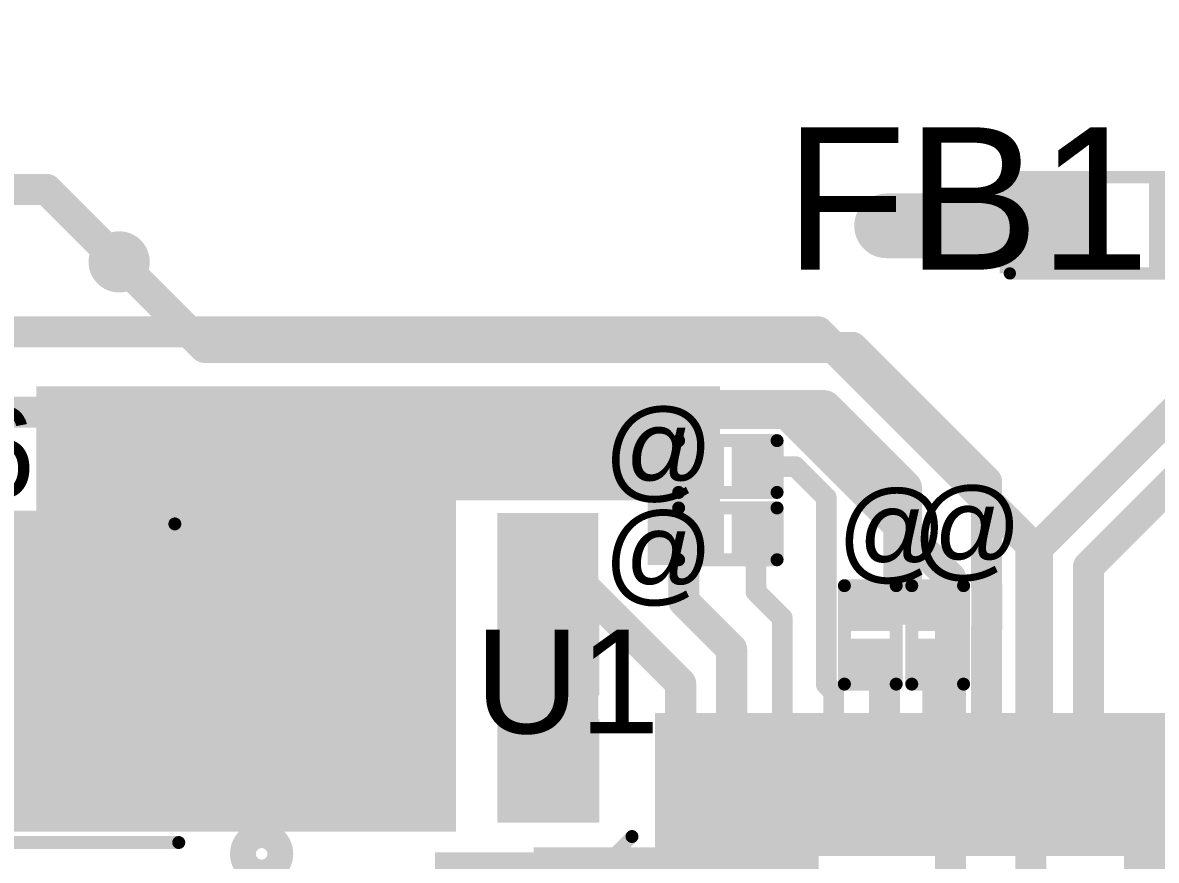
# Model space of a CAD drawing. Header units: millimetres. Extents: x -1.41 to 1.31, y -0.13 to 2.68.
# Drawn here: x -0.4842 to -0.0466, y 1.412 to 1.7354 of the extents above; entities that cross this region are included whole.
import ezdxf

# ---------------------------------------------------------------- set-up
doc = ezdxf.new("R2010")
doc.units = ezdxf.units.MM
doc.header["$MEASUREMENT"] = 0
for name, color, linetype in [('BottomLayer', 5, 'Continuous'), ('BottomPaste', 16, 'Continuous'), ('BottomSolder', 6, 'Continuous'), ('Mechanical2', 216, 'Continuous'), ('TopLayer', 1, 'Continuous'), ('TopOverlay', 2, 'Continuous'), ('TopPaste', 8, 'Continuous'), ('TopSolder', 216, 'Continuous'), ('ViaHoleLayer', 16, 'Continuous')]:
    doc.layers.add(name, color=color, linetype=linetype)
doc.styles.add('Arial', font='', dxfattribs={"height": 0.2})
doc.styles.get('Arial').set_extended_font_data('Arial')

# ---------------------------------------------------------------- blocks, each defined once
blk = doc.blocks.new('LQFP_100_6')
at = {"layer": 'TopLayer'}
for points in [[(-0.24213, 0.2815), (-0.24213, 0.32874), (-0.23031, 0.32874), (-0.23031, 0.2815)], [(-0.22244, 0.2815), (-0.22244, 0.32874), (-0.21063, 0.32874), (-0.21063, 0.2815)], [(-0.20276, 0.2815), (-0.20276, 0.32874), (-0.19094, 0.32874), (-0.19094, 0.2815)], [(-0.18307, 0.2815), (-0.18307, 0.32874), (-0.17126, 0.32874), (-0.17126, 0.2815)], [(-0.16339, 0.2815), (-0.16339, 0.32874), (-0.15157, 0.32874), (-0.15157, 0.2815)], [(-0.1437, 0.2815), (-0.1437, 0.32874), (-0.13189, 0.32874), (-0.13189, 0.2815)], [(-0.12402, 0.2815), (-0.12402, 0.32874), (-0.1122, 0.32874), (-0.1122, 0.2815)], [(-0.10433, 0.2815), (-0.10433, 0.32874), (-0.09252, 0.32874), (-0.09252, 0.2815)], [(-0.08465, 0.2815), (-0.08465, 0.32874), (-0.07283, 0.32874), (-0.07283, 0.2815)], [(-0.06496, 0.2815), (-0.06496, 0.32874), (-0.05315, 0.32874), (-0.05315, 0.2815)]]:
    blk.add_hatch(color=1, dxfattribs=at).paths.add_polyline_path(points)
at = {"layer": 'TopPaste'}
for points in [[(-0.24213, 0.2815), (-0.24213, 0.32874), (-0.23031, 0.32874), (-0.23031, 0.2815)], [(-0.22244, 0.2815), (-0.22244, 0.32874), (-0.21063, 0.32874), (-0.21063, 0.2815)], [(-0.20276, 0.2815), (-0.20276, 0.32874), (-0.19094, 0.32874), (-0.19094, 0.2815)], [(-0.18307, 0.2815), (-0.18307, 0.32874), (-0.17126, 0.32874), (-0.17126, 0.2815)], [(-0.16339, 0.2815), (-0.16339, 0.32874), (-0.15157, 0.32874), (-0.15157, 0.2815)], [(-0.1437, 0.2815), (-0.1437, 0.32874), (-0.13189, 0.32874), (-0.13189, 0.2815)], [(-0.12402, 0.2815), (-0.12402, 0.32874), (-0.1122, 0.32874), (-0.1122, 0.2815)], [(-0.10433, 0.2815), (-0.10433, 0.32874), (-0.09252, 0.32874), (-0.09252, 0.2815)], [(-0.08465, 0.2815), (-0.08465, 0.32874), (-0.07283, 0.32874), (-0.07283, 0.2815)], [(-0.06496, 0.2815), (-0.06496, 0.32874), (-0.05315, 0.32874), (-0.05315, 0.2815)]]:
    blk.add_hatch(color=8, dxfattribs=at).paths.add_polyline_path(points)
at = {"layer": 'TopSolder'}
for points in [[(-0.24613, 0.2775), (-0.24613, 0.33274), (-0.22631, 0.33274), (-0.22631, 0.2775)], [(-0.22644, 0.2775), (-0.22644, 0.33274), (-0.20663, 0.33274), (-0.20663, 0.2775)], [(-0.20676, 0.2775), (-0.20676, 0.33274), (-0.18694, 0.33274), (-0.18694, 0.2775)], [(-0.18707, 0.2775), (-0.18707, 0.33274), (-0.16726, 0.33274), (-0.16726, 0.2775)], [(-0.16739, 0.2775), (-0.16739, 0.33274), (-0.14757, 0.33274), (-0.14757, 0.2775)], [(-0.1477, 0.2775), (-0.1477, 0.33274), (-0.12789, 0.33274), (-0.12789, 0.2775)], [(-0.12802, 0.2775), (-0.12802, 0.33274), (-0.1082, 0.33274), (-0.1082, 0.2775)], [(-0.10833, 0.2775), (-0.10833, 0.33274), (-0.08852, 0.33274), (-0.08852, 0.2775)], [(-0.08865, 0.2775), (-0.08865, 0.33274), (-0.06883, 0.33274), (-0.06883, 0.2775)], [(-0.06896, 0.2775), (-0.06896, 0.33274), (-0.04915, 0.33274), (-0.04915, 0.2775)]]:
    blk.add_hatch(color=216, dxfattribs=at).paths.add_polyline_path(points)
at = {"layer": 'TopOverlay', "const_width": 0.005}
blk.add_lwpolyline([(-0.285, 0.255), (-0.255, 0.285)], dxfattribs=at)
at = {"layer": 'TopOverlay', "const_width": 0.0025}
blk.add_lwpolyline([(-0.25625, 0.285, 1), (-0.25375, 0.285, 1)], format="xyb", close=True, dxfattribs=at)
blk = doc.blocks.new('R___0201_12')
at = {"layer": 'TopLayer'}
for points in [[(-0.01614, 0.00728), (-0.00551, 0.00728), (-0.00551, -0.00728), (-0.01614, -0.00728)], [(0.00551, 0.00728), (0.01614, 0.00728), (0.01614, -0.00728), (0.00551, -0.00728)]]:
    blk.add_hatch(color=1, dxfattribs=at).paths.add_polyline_path(points)
at = {"layer": 'TopPaste'}
for points in [[(-0.01614, 0.00728), (-0.00551, 0.00728), (-0.00551, -0.00728), (-0.01614, -0.00728)], [(0.00551, 0.00728), (0.01614, 0.00728), (0.01614, -0.00728), (0.00551, -0.00728)]]:
    blk.add_hatch(color=8, dxfattribs=at).paths.add_polyline_path(points)
at = {"layer": 'TopSolder'}
for points in [[(-0.02014, 0.01128), (-0.00151, 0.01128), (-0.00151, -0.01128), (-0.02014, -0.01128)], [(0.00151, 0.01128), (0.02014, 0.01128), (0.02014, -0.01128), (0.00151, -0.01128)]]:
    blk.add_hatch(color=216, dxfattribs=at).paths.add_polyline_path(points)
at = {"layer": 'TopOverlay', "const_width": 0.005}
for points in [[(-0.019, -0.01), (-0.019, 0.01)], [(-0.019, 0.01), (0.019, 0.01)], [(0.019, -0.01), (0.019, 0.01)], [(-0.019, -0.01), (0.019, -0.01)]]:
    blk.add_lwpolyline(points, dxfattribs=at)
at = {"layer": 'TopOverlay', "const_width": 0.0025}
for points in [[(-0.02025, 0.01, 1), (-0.01775, 0.01, 1)], [(-0.02025, 0.01, 1), (-0.01775, 0.01, 1)], [(0.01775, 0.01, 1), (0.02025, 0.01, 1)], [(0.01775, 0.01, 1), (0.02025, 0.01, 1)], [(-0.02025, -0.01, 1), (-0.01775, -0.01, 1)], [(-0.02025, -0.01, 1), (-0.01775, -0.01, 1)], [(0.01775, -0.01, 1), (0.02025, -0.01, 1)], [(0.01775, -0.01, 1), (0.02025, -0.01, 1)]]:
    blk.add_lwpolyline(points, format="xyb", close=True, dxfattribs=at)
blk = doc.blocks.new('R___0201_13')
at = {"layer": 'TopLayer'}
for points in [[(-0.01614, 0.00728), (-0.00551, 0.00728), (-0.00551, -0.00728), (-0.01614, -0.00728)], [(0.00551, 0.00728), (0.01614, 0.00728), (0.01614, -0.00728), (0.00551, -0.00728)]]:
    blk.add_hatch(color=1, dxfattribs=at).paths.add_polyline_path(points)
at = {"layer": 'TopPaste'}
for points in [[(-0.01614, 0.00728), (-0.00551, 0.00728), (-0.00551, -0.00728), (-0.01614, -0.00728)], [(0.00551, 0.00728), (0.01614, 0.00728), (0.01614, -0.00728), (0.00551, -0.00728)]]:
    blk.add_hatch(color=8, dxfattribs=at).paths.add_polyline_path(points)
at = {"layer": 'TopSolder'}
for points in [[(-0.02014, 0.01128), (-0.00151, 0.01128), (-0.00151, -0.01128), (-0.02014, -0.01128)], [(0.00151, 0.01128), (0.02014, 0.01128), (0.02014, -0.01128), (0.00151, -0.01128)]]:
    blk.add_hatch(color=216, dxfattribs=at).paths.add_polyline_path(points)
at = {"layer": 'TopOverlay', "const_width": 0.005}
for points in [[(-0.019, -0.01), (-0.019, 0.01)], [(-0.019, 0.01), (0.019, 0.01)], [(0.019, -0.01), (0.019, 0.01)], [(-0.019, -0.01), (0.019, -0.01)]]:
    blk.add_lwpolyline(points, dxfattribs=at)
at = {"layer": 'TopOverlay', "const_width": 0.0025}
for points in [[(-0.02025, 0.01, 1), (-0.01775, 0.01, 1)], [(-0.02025, 0.01, 1), (-0.01775, 0.01, 1)], [(0.01775, 0.01, 1), (0.02025, 0.01, 1)], [(0.01775, 0.01, 1), (0.02025, 0.01, 1)], [(-0.02025, -0.01, 1), (-0.01775, -0.01, 1)], [(-0.02025, -0.01, 1), (-0.01775, -0.01, 1)], [(0.01775, -0.01, 1), (0.02025, -0.01, 1)], [(0.01775, -0.01, 1), (0.02025, -0.01, 1)]]:
    blk.add_lwpolyline(points, format="xyb", close=True, dxfattribs=at)
blk = doc.blocks.new('R___0201_14')
at = {"layer": 'TopLayer'}
for points in [[(-0.01614, 0.00728), (-0.00551, 0.00728), (-0.00551, -0.00728), (-0.01614, -0.00728)], [(0.00551, 0.00728), (0.01614, 0.00728), (0.01614, -0.00728), (0.00551, -0.00728)]]:
    blk.add_hatch(color=1, dxfattribs=at).paths.add_polyline_path(points)
at = {"layer": 'TopPaste'}
for points in [[(-0.01614, 0.00728), (-0.00551, 0.00728), (-0.00551, -0.00728), (-0.01614, -0.00728)], [(0.00551, 0.00728), (0.01614, 0.00728), (0.01614, -0.00728), (0.00551, -0.00728)]]:
    blk.add_hatch(color=8, dxfattribs=at).paths.add_polyline_path(points)
at = {"layer": 'TopSolder'}
for points in [[(-0.02014, 0.01128), (-0.00151, 0.01128), (-0.00151, -0.01128), (-0.02014, -0.01128)], [(0.00151, 0.01128), (0.02014, 0.01128), (0.02014, -0.01128), (0.00151, -0.01128)]]:
    blk.add_hatch(color=216, dxfattribs=at).paths.add_polyline_path(points)
at = {"layer": 'TopOverlay', "const_width": 0.005}
for points in [[(-0.019, 0.01), (-0.019, -0.01)], [(-0.019, 0.01), (0.019, 0.01)], [(0.019, 0.01), (0.019, -0.01)], [(-0.019, -0.01), (0.019, -0.01)]]:
    blk.add_lwpolyline(points, dxfattribs=at)
at = {"layer": 'TopOverlay', "const_width": 0.0025}
for points in [[(-0.02025, 0.01, 1), (-0.01775, 0.01, 1)], [(-0.02025, 0.01, 1), (-0.01775, 0.01, 1)], [(0.01775, 0.01, 1), (0.02025, 0.01, 1)], [(0.01775, 0.01, 1), (0.02025, 0.01, 1)], [(-0.02025, -0.01, 1), (-0.01775, -0.01, 1)], [(-0.02025, -0.01, 1), (-0.01775, -0.01, 1)], [(0.01775, -0.01, 1), (0.02025, -0.01, 1)], [(0.01775, -0.01, 1), (0.02025, -0.01, 1)]]:
    blk.add_lwpolyline(points, format="xyb", close=True, dxfattribs=at)
blk = doc.blocks.new('R___0201_15')
at = {"layer": 'TopLayer'}
for points in [[(-0.01614, 0.00728), (-0.00551, 0.00728), (-0.00551, -0.00728), (-0.01614, -0.00728)], [(0.00551, 0.00728), (0.01614, 0.00728), (0.01614, -0.00728), (0.00551, -0.00728)]]:
    blk.add_hatch(color=1, dxfattribs=at).paths.add_polyline_path(points)
at = {"layer": 'TopPaste'}
for points in [[(-0.01614, 0.00728), (-0.00551, 0.00728), (-0.00551, -0.00728), (-0.01614, -0.00728)], [(0.00551, 0.00728), (0.01614, 0.00728), (0.01614, -0.00728), (0.00551, -0.00728)]]:
    blk.add_hatch(color=8, dxfattribs=at).paths.add_polyline_path(points)
at = {"layer": 'TopSolder'}
for points in [[(-0.02014, 0.01128), (-0.00151, 0.01128), (-0.00151, -0.01128), (-0.02014, -0.01128)], [(0.00151, 0.01128), (0.02014, 0.01128), (0.02014, -0.01128), (0.00151, -0.01128)]]:
    blk.add_hatch(color=216, dxfattribs=at).paths.add_polyline_path(points)
at = {"layer": 'TopOverlay', "const_width": 0.005}
for points in [[(-0.019, 0.01), (-0.019, -0.01)], [(-0.019, 0.01), (0.019, 0.01)], [(0.019, 0.01), (0.019, -0.01)], [(-0.019, -0.01), (0.019, -0.01)]]:
    blk.add_lwpolyline(points, dxfattribs=at)
at = {"layer": 'TopOverlay', "const_width": 0.0025}
for points in [[(-0.02025, 0.01, 1), (-0.01775, 0.01, 1)], [(-0.02025, 0.01, 1), (-0.01775, 0.01, 1)], [(0.01775, 0.01, 1), (0.02025, 0.01, 1)], [(0.01775, 0.01, 1), (0.02025, 0.01, 1)], [(-0.02025, -0.01, 1), (-0.01775, -0.01, 1)], [(-0.02025, -0.01, 1), (-0.01775, -0.01, 1)], [(0.01775, -0.01, 1), (0.02025, -0.01, 1)], [(0.01775, -0.01, 1), (0.02025, -0.01, 1)]]:
    blk.add_lwpolyline(points, format="xyb", close=True, dxfattribs=at)
blk = doc.blocks.new('MPZ1608S121ATDH5_56')
at = {"layer": 'TopLayer'}
for points in [[(-0.03937, 0.01575), (-0.01575, 0.01575), (-0.01575, -0.01575), (-0.03937, -0.01575)], [(0.01575, 0.01575), (0.03937, 0.01575), (0.03937, -0.01575), (0.01575, -0.01575)]]:
    blk.add_hatch(color=1, dxfattribs=at).paths.add_polyline_path(points)
at = {"layer": 'TopPaste'}
for points in [[(-0.03937, 0.01575), (-0.01575, 0.01575), (-0.01575, -0.01575), (-0.03937, -0.01575)], [(0.01575, 0.01575), (0.03937, 0.01575), (0.03937, -0.01575), (0.01575, -0.01575)]]:
    blk.add_hatch(color=8, dxfattribs=at).paths.add_polyline_path(points)
at = {"layer": 'TopSolder'}
for points in [[(-0.04337, 0.01975), (-0.01175, 0.01975), (-0.01175, -0.01975), (-0.04337, -0.01975)], [(0.01175, 0.01975), (0.04337, 0.01975), (0.04337, -0.01975), (0.01175, -0.01975)]]:
    blk.add_hatch(color=216, dxfattribs=at).paths.add_polyline_path(points)
at = {"layer": 'TopOverlay', "const_width": 0.00472}
for points in [[(-0.042, 0.01869), (0.04226, 0.01869)], [(-0.042, -0.01844), (-0.042, 0.01869)], [(0.04226, -0.01844), (0.04226, 0.01869)], [(-0.042, -0.01844), (0.04226, -0.01844)]]:
    blk.add_lwpolyline(points, dxfattribs=at)
at = {"layer": 'TopOverlay', "const_width": 0.00236}
for points in [[(-0.04318, 0.01869, 1), (-0.04082, 0.01869, 1)], [(-0.04318, 0.01869, 1), (-0.04082, 0.01869, 1)], [(0.04108, 0.01869, 1), (0.04344, 0.01869, 1)], [(0.04108, 0.01869, 1), (0.04344, 0.01869, 1)], [(-0.04318, -0.01844, 1), (-0.04082, -0.01844, 1)], [(-0.04318, -0.01844, 1), (-0.04082, -0.01844, 1)], [(0.04108, -0.01844, 1), (0.04344, -0.01844, 1)], [(0.04108, -0.01844, 1), (0.04344, -0.01844, 1)]]:
    blk.add_lwpolyline(points, format="xyb", close=True, dxfattribs=at)
blk = doc.blocks.new('8_TSSOP_71')
at = {"layer": 'TopLayer'}
for points in [[(-0.14469, 0.04724), (-0.0876, 0.04724), (-0.0876, 0.02953), (-0.14469, 0.02953)], [(0.0876, 0.04724), (0.14469, 0.04724), (0.14469, 0.02953), (0.0876, 0.02953)], [(-0.14469, 0.02165), (-0.0876, 0.02165), (-0.0876, 0.00394), (-0.14469, 0.00394)], [(0.0876, 0.02165), (0.14469, 0.02165), (0.14469, 0.00394), (0.0876, 0.00394)], [(-0.14469, -0.00394), (-0.0876, -0.00394), (-0.0876, -0.02165), (-0.14469, -0.02165)], [(0.0876, -0.00394), (0.14469, -0.00394), (0.14469, -0.02165), (0.0876, -0.02165)], [(-0.14469, -0.02953), (-0.0876, -0.02953), (-0.0876, -0.04724), (-0.14469, -0.04724)], [(0.0876, -0.02953), (0.14469, -0.02953), (0.14469, -0.04724), (0.0876, -0.04724)]]:
    blk.add_hatch(color=1, dxfattribs=at).paths.add_polyline_path(points)
at = {"layer": 'TopPaste'}
for points in [[(-0.14469, 0.04724), (-0.0876, 0.04724), (-0.0876, 0.02953), (-0.14469, 0.02953)], [(0.0876, 0.04724), (0.14469, 0.04724), (0.14469, 0.02953), (0.0876, 0.02953)], [(-0.14469, 0.02165), (-0.0876, 0.02165), (-0.0876, 0.00394), (-0.14469, 0.00394)], [(0.0876, 0.02165), (0.14469, 0.02165), (0.14469, 0.00394), (0.0876, 0.00394)], [(-0.14469, -0.00394), (-0.0876, -0.00394), (-0.0876, -0.02165), (-0.14469, -0.02165)], [(0.0876, -0.00394), (0.14469, -0.00394), (0.14469, -0.02165), (0.0876, -0.02165)], [(-0.14469, -0.02953), (-0.0876, -0.02953), (-0.0876, -0.04724), (-0.14469, -0.04724)], [(0.0876, -0.02953), (0.14469, -0.02953), (0.14469, -0.04724), (0.0876, -0.04724)]]:
    blk.add_hatch(color=8, dxfattribs=at).paths.add_polyline_path(points)
at = {"layer": 'TopSolder'}
for points in [[(-0.14869, 0.05124), (-0.0836, 0.05124), (-0.0836, 0.02553), (-0.14869, 0.02553)], [(0.0836, 0.05124), (0.14869, 0.05124), (0.14869, 0.02553), (0.0836, 0.02553)], [(-0.14869, 0.02565), (-0.0836, 0.02565), (-0.0836, -0.00006), (-0.14869, -0.00006)], [(0.0836, 0.02565), (0.14869, 0.02565), (0.14869, -0.00006), (0.0836, -0.00006)], [(-0.14869, 0.00006), (-0.0836, 0.00006), (-0.0836, -0.02565), (-0.14869, -0.02565)], [(0.0836, 0.00006), (0.14869, 0.00006), (0.14869, -0.02565), (0.0836, -0.02565)], [(-0.14869, -0.02553), (-0.0836, -0.02553), (-0.0836, -0.05124), (-0.14869, -0.05124)], [(0.0836, -0.02553), (0.14869, -0.02553), (0.14869, -0.05124), (0.0836, -0.05124)]]:
    blk.add_hatch(color=216, dxfattribs=at).paths.add_polyline_path(points)
at = {"layer": 'TopOverlay'}
for points, const_width in [([(-0.10979, 0.06537, 1), (-0.12421, 0.06537, 1)], 0.01), ([(-0.12671, 0.06537, 1), (-0.12171, 0.06537, 1)], 0.005), ([(-0.11229, 0.06537, 1), (-0.10729, 0.06537, 1)], 0.005), ([(-0.08625, 0.061, 1), (-0.08375, 0.061, 1)], 0.0025), ([(0.08275, 0.061, 1), (0.08525, 0.061, 1)], 0.0025), ([(-0.08475, -0.062, 1), (-0.08225, -0.062, 1)], 0.0025), ([(0.08425, -0.062, 1), (0.08675, -0.062, 1)], 0.0025)]:
    blk.add_lwpolyline(points, format="xyb", close=True, dxfattribs=dict(at, const_width=const_width))
at = {"layer": 'TopOverlay', "const_width": 0.005}
for points in [[(0.084, 0.061), (-0.085, 0.061)], [(0.0855, -0.062), (-0.0835, -0.062)]]:
    blk.add_lwpolyline(points, dxfattribs=at)
blk = doc.blocks.new('C__0603_B_97')
at = {"layer": 'BottomLayer'}
for points in [[(-0.045, -0.0175), (-0.045, 0.0175), (-0.015, 0.0175), (-0.015, -0.0175)], [(0.015, -0.0175), (0.015, 0.0175), (0.045, 0.0175), (0.045, -0.0175)]]:
    blk.add_hatch(color=5, dxfattribs=at).paths.add_polyline_path(points)
at = {"layer": 'BottomPaste'}
for points in [[(-0.045, -0.0175), (-0.045, 0.0175), (-0.015, 0.0175), (-0.015, -0.0175)], [(0.015, -0.0175), (0.015, 0.0175), (0.045, 0.0175), (0.045, -0.0175)]]:
    blk.add_hatch(color=16, dxfattribs=at).paths.add_polyline_path(points)
at = {"layer": 'BottomSolder'}
for points in [[(-0.04736, -0.01986), (-0.04736, 0.01986), (-0.01264, 0.01986), (-0.01264, -0.01986)], [(0.01264, -0.01986), (0.01264, 0.01986), (0.04736, 0.01986), (0.04736, -0.01986)]]:
    blk.add_hatch(color=6, dxfattribs=at).paths.add_polyline_path(points)
blk = doc.blocks.new('C__0603_B_103')
at = {"layer": 'BottomLayer'}
for points in [[(-0.045, -0.0175), (-0.045, 0.0175), (-0.015, 0.0175), (-0.015, -0.0175)], [(0.015, -0.0175), (0.015, 0.0175), (0.045, 0.0175), (0.045, -0.0175)]]:
    blk.add_hatch(color=5, dxfattribs=at).paths.add_polyline_path(points)
at = {"layer": 'BottomPaste'}
for points in [[(-0.045, -0.0175), (-0.045, 0.0175), (-0.015, 0.0175), (-0.015, -0.0175)], [(0.015, -0.0175), (0.015, 0.0175), (0.045, 0.0175), (0.045, -0.0175)]]:
    blk.add_hatch(color=16, dxfattribs=at).paths.add_polyline_path(points)
at = {"layer": 'BottomSolder'}
for points in [[(-0.04736, -0.01986), (-0.04736, 0.01986), (-0.01264, 0.01986), (-0.01264, -0.01986)], [(0.01264, -0.01986), (0.01264, 0.01986), (0.04736, 0.01986), (0.04736, -0.01986)]]:
    blk.add_hatch(color=6, dxfattribs=at).paths.add_polyline_path(points)

msp = doc.modelspace()

# ---------------------------------------------------------------- hatches: boundary and pattern name
at = {"layer": 'BottomLayer'}
h = msp.add_hatch(color=5, dxfattribs=at)
edge = h.paths.add_edge_path()
edge.add_arc((-0.15069, 1.65693), 0.01181, 0, 360)
h = msp.add_hatch(color=5, dxfattribs=at)
edge = h.paths.add_edge_path()
edge.add_arc((-0.447, 1.643), 0.01181, 0, 360)
for points in [[(-0.317, 1.547), (-0.599, 1.547), (-0.599, 1.423), (-0.317, 1.423)], [(-0.301, 1.42647), (-0.262, 1.42647), (-0.262, 1.546), (-0.301, 1.546)], [(-0.287, 1.232), (-0.269, 1.232), (-0.269, 1.417), (-0.287, 1.417)], [(-0.287, 1.365), (-0.177, 1.365), (-0.177, 1.417), (-0.287, 1.417)]]:
    msp.add_hatch(color=5, dxfattribs=at).paths.add_polyline_path(points)
h = msp.add_hatch(color=5, dxfattribs=at)
edge = h.paths.add_edge_path()
edge.add_arc((-0.339, 1.531), 0.01181, 0, 360)
h = msp.add_hatch(color=5, dxfattribs=at)
edge = h.paths.add_edge_path()
edge.add_arc((-0.282, 1.532), 0.01181, 0, 360)
h = msp.add_hatch(color=5, dxfattribs=at)
edge = h.paths.add_edge_path()
edge.add_arc((-0.444, 1.52047), 0.01181, 0, 360)
h = msp.add_hatch(color=5, dxfattribs=at)
edge = h.paths.add_edge_path()
edge.add_arc((-0.444, 1.48097), 0.01181, 0, 360)
h = msp.add_hatch(color=5, dxfattribs=at)
edge = h.paths.add_edge_path()
edge.add_arc((-0.444, 1.43947), 0.01181, 0, 360)
at = {"layer": 'BottomSolder'}
h = msp.add_hatch(color=6, dxfattribs=at)
edge = h.paths.add_edge_path()
edge.add_arc((-0.447, 1.643), 0.00991, 0, 360)
at = {"layer": 'TopLayer'}
for points in [[(-0.07, 1.63856), (-0.07, 1.674), (-0.107, 1.674), (-0.107, 1.63856)], [(-0.317, 1.595), (-0.479, 1.595), (-0.479, 1.42547), (-0.317, 1.42547)], [(-0.215, 1.551), (-0.215, 1.595), (-0.466, 1.595), (-0.466, 1.551)], [(-0.243, 1.526), (-0.215, 1.526), (-0.215, 1.594), (-0.243, 1.594)], [(-0.163, 1.503), (-0.126, 1.503), (-0.126, 1.518), (-0.163, 1.518)], [(-0.14556, 1.41781), (-0.14556, 1.49381), (-0.15756, 1.49381), (-0.15756, 1.41781)], [(-0.059, 1.373), (-0.028, 1.373), (-0.028, 1.465), (-0.059, 1.465)], [(-0.325, 1.366), (-0.287, 1.366), (-0.287, 1.415), (-0.325, 1.415)]]:
    msp.add_hatch(color=1, dxfattribs=at).paths.add_polyline_path(points)
h = msp.add_hatch(color=1, dxfattribs=at)
edge = h.paths.add_edge_path()
edge.add_arc((-0.15069, 1.65693), 0.01181, 0, 360)
h = msp.add_hatch(color=1, dxfattribs=at)
edge = h.paths.add_edge_path()
edge.add_arc((-0.447, 1.643), 0.01181, 0, 360)
h = msp.add_hatch(color=1, dxfattribs=at)
edge = h.paths.add_edge_path()
edge.add_arc((-0.339, 1.531), 0.01181, 0, 360)
h = msp.add_hatch(color=1, dxfattribs=at)
edge = h.paths.add_edge_path()
edge.add_arc((-0.282, 1.532), 0.01181, 0, 360)
h = msp.add_hatch(color=1, dxfattribs=at)
edge = h.paths.add_edge_path()
edge.add_arc((-0.444, 1.52047), 0.01181, 0, 360)
h = msp.add_hatch(color=1, dxfattribs=at)
edge = h.paths.add_edge_path()
edge.add_arc((-0.444, 1.48097), 0.01181, 0, 360)
h = msp.add_hatch(color=1, dxfattribs=at)
edge = h.paths.add_edge_path()
edge.add_arc((-0.444, 1.43947), 0.01181, 0, 360)
at = {"layer": 'TopSolder'}
h = msp.add_hatch(color=216, dxfattribs=at)
edge = h.paths.add_edge_path()
edge.add_arc((-0.447, 1.643), 0.00991, 0, 360)
at = {"layer": 'ViaHoleLayer'}
h = msp.add_hatch(color=16, dxfattribs=at)
edge = h.paths.add_edge_path()
edge.add_arc((-0.15069, 1.65693), 0.00591, 0, 360)
h = msp.add_hatch(color=16, dxfattribs=at)
edge = h.paths.add_edge_path()
edge.add_arc((-0.447, 1.643), 0.00591, 0, 360)
h = msp.add_hatch(color=16, dxfattribs=at)
edge = h.paths.add_edge_path()
edge.add_arc((-0.339, 1.531), 0.00591, 0, 360)
h = msp.add_hatch(color=16, dxfattribs=at)
edge = h.paths.add_edge_path()
edge.add_arc((-0.282, 1.532), 0.00591, 0, 360)
h = msp.add_hatch(color=16, dxfattribs=at)
edge = h.paths.add_edge_path()
edge.add_arc((-0.444, 1.52047), 0.00591, 0, 360)
h = msp.add_hatch(color=16, dxfattribs=at)
edge = h.paths.add_edge_path()
edge.add_arc((-0.444, 1.48097), 0.00591, 0, 360)
h = msp.add_hatch(color=16, dxfattribs=at)
edge = h.paths.add_edge_path()
edge.add_arc((-0.444, 1.43947), 0.00591, 0, 360)

# ---------------------------------------------------------------- linework, layer by layer
at = {"layer": 'BottomLayer'}
for points, const_width in [([(-0.668, 1.671), (-0.475, 1.671)], 0.012), ([(-0.475, 1.671), (-0.447, 1.643)], 0.012), ([(-0.566, 1.616), (-0.17716, 1.616)], 0.012), ([(-0.17716, 1.616), (-0.095, 1.53384)], 0.012), ([(-0.534, 1.585), (-0.19, 1.585)], 0.012), ([(-0.19, 1.585), (-0.126, 1.521)], 0.012), ([(-0.339, 1.49553), (-0.339, 1.531)], 0.025), ([(-0.095, 1.392), (-0.095, 1.53384)], 0.012), ([(-0.126, 1.392), (-0.126, 1.521)], 0.012), ([(-0.339, 1.44653), (-0.339, 1.49553)], 0.025), ([(-0.339, 1.44153), (-0.339, 1.44653)], 0.025)]:
    msp.add_lwpolyline(points, dxfattribs=dict(at, const_width=const_width))
for points, const_width in [([(-0.478, 1.671, 1), (-0.472, 1.671, 1)], 0.006), ([(-0.478, 1.671, 1), (-0.472, 1.671, 1)], 0.006), ([(-0.45, 1.643, 1), (-0.444, 1.643, 1)], 0.006), ([(-0.18016, 1.616, 1), (-0.17416, 1.616, 1)], 0.006), ([(-0.18016, 1.616, 1), (-0.17416, 1.616, 1)], 0.006), ([(-0.193, 1.585, 1), (-0.187, 1.585, 1)], 0.006), ([(-0.193, 1.585, 1), (-0.187, 1.585, 1)], 0.006), ([(-0.34525, 1.531, 1), (-0.33275, 1.531, 1)], 0.0125), ([(-0.098, 1.53384, 1), (-0.092, 1.53384, 1)], 0.006), ([(-0.098, 1.53384, 1), (-0.092, 1.53384, 1)], 0.006), ([(-0.129, 1.521, 1), (-0.123, 1.521, 1)], 0.006), ([(-0.129, 1.521, 1), (-0.123, 1.521, 1)], 0.006), ([(-0.34525, 1.49553, 1), (-0.33275, 1.49553, 1)], 0.0125), ([(-0.34525, 1.49553, 1), (-0.33275, 1.49553, 1)], 0.0125), ([(-0.34525, 1.44653, 1), (-0.33275, 1.44653, 1)], 0.0125), ([(-0.34525, 1.44653, 1), (-0.33275, 1.44653, 1)], 0.0125), ([(-0.34525, 1.44153, 1), (-0.33275, 1.44153, 1)], 0.0125)]:
    msp.add_lwpolyline(points, format="xyb", close=True, dxfattribs=dict(at, const_width=const_width))
at = {"layer": 'Mechanical2', "const_width": 0.015}
msp.add_lwpolyline([(1.30453, 0.77794, -5.376897), (1.30384, 1.78291)], format="xyb", dxfattribs=at)
at = {"layer": 'TopLayer'}
for points, const_width in [([(-0.15069, 1.65693), (-0.0945, 1.65693)], 0.025), ([(-0.0945, 1.65693), (-0.0885, 1.65093)], 0.025), ([(-0.0945, 1.65693), (-0.08876, 1.65693)], 0.025), ([(-0.08876, 1.65693), (-0.08869, 1.657)], 0.025), ([(-0.08876, 1.65693), (-0.08869, 1.65693)], 0.025), ([(-0.447, 1.643), (-0.414, 1.61)], 0.012), ([(-0.414, 1.61), (-0.164, 1.61)], 0.012), ([(-0.164, 1.61), (-0.11211, 1.55811)], 0.012), ([(-0.222, 1.586), (-0.175, 1.586)], 0.015), ([(-0.175, 1.586), (-0.1445, 1.5555)], 0.015), ([(-0.09243, 1.53257), (-0.036, 1.589)], 0.012), ([(-0.339, 1.5685), (-0.3295, 1.578)], 0.025), ([(-0.339, 1.531), (-0.339, 1.5685)], 0.025), ([(-0.23683, 1.578), (-0.22283, 1.564)], 0.012), ([(-0.07274, 1.52539), (-0.02813, 1.57)], 0.012), ([(-0.201, 1.564), (-0.186, 1.564)], 0.008), ([(-0.186, 1.564), (-0.174, 1.552)], 0.008), ([(-0.229, 1.512), (-0.229, 1.56)], 0.012), ([(-0.1445, 1.5105), (-0.1445, 1.5555)], 0.015), ([(-0.11211, 1.51781), (-0.11211, 1.55811)], 0.012), ([(-0.174, 1.47985), (-0.174, 1.552)], 0.008), ([(-0.20117, 1.51572), (-0.20117, 1.538)], 0.008), ([(-0.282, 1.532), (-0.23022, 1.48022)], 0.012), ([(-0.09243, 1.44128), (-0.09243, 1.53257)], 0.012), ([(-0.445, 1.51947), (-0.444, 1.52047)], 0.025), ([(-0.445, 1.44147), (-0.445, 1.51947)], 0.025), ([(-0.444, 1.48097), (-0.444, 1.52047)], 0.025), ([(-0.07274, 1.44128), (-0.07274, 1.52539)], 0.012), ([(-0.11211, 1.51781), (-0.112, 1.5177)], 0.012), ([(-0.112, 1.50196), (-0.112, 1.5177)], 0.012), ([(-0.20117, 1.51572), (-0.191, 1.50554)], 0.008), ([(-0.229, 1.512), (-0.21054, 1.49354)], 0.012), ([(-0.157, 1.50983), (-0.131, 1.50983)], 0.012), ([(-0.191, 1.448), (-0.191, 1.50554)], 0.008), ([(-0.11211, 1.50185), (-0.112, 1.50196)], 0.012), ([(-0.11211, 1.44128), (-0.11211, 1.50185)], 0.012), ([(-0.21054, 1.44128), (-0.21054, 1.49354)], 0.012), ([(-0.444, 1.47347), (-0.444, 1.48097)], 0.025), ([(-0.157, 1.48786), (-0.157, 1.48817)], 0.01), ([(-0.132, 1.48817), (-0.1319, 1.48807)], 0.01), ([(-0.1319, 1.4419), (-0.1319, 1.48807)], 0.01), ([(-0.23022, 1.44128), (-0.23022, 1.48022)], 0.012), ([(-0.174, 1.47985), (-0.17117, 1.47701)], 0.008), ([(-0.17117, 1.44128), (-0.17117, 1.47701)], 0.008), ([(-0.55, 1.43947), (-0.44847, 1.43947)], 0.025), ([(-0.21037, 1.39833), (-0.21037, 1.44128)], 0.012), ([(-0.15161, 1.44141), (-0.15148, 1.44128)], 0.01), ([(-0.1319, 1.4419), (-0.131, 1.441)], 0.01)]:
    msp.add_lwpolyline(points, dxfattribs=dict(at, const_width=const_width))
for points, const_width in [([(-0.15694, 1.65693, 1), (-0.14444, 1.65693, 1)], 0.0125), ([(-0.10075, 1.65693, 1), (-0.08825, 1.65693, 1)], 0.0125), ([(-0.10075, 1.65693, 1), (-0.08825, 1.65693, 1)], 0.0125), ([(-0.10075, 1.65693, 1), (-0.08825, 1.65693, 1)], 0.0125), ([(-0.09501, 1.65693, 1), (-0.08251, 1.65693, 1)], 0.0125), ([(-0.09501, 1.65693, 1), (-0.08251, 1.65693, 1)], 0.0125), ([(-0.09501, 1.65693, 1), (-0.08251, 1.65693, 1)], 0.0125), ([(-0.09494, 1.657, 1), (-0.08244, 1.657, 1)], 0.0125), ([(-0.09494, 1.65693, 1), (-0.08244, 1.65693, 1)], 0.0125), ([(-0.09475, 1.65093, 1), (-0.08225, 1.65093, 1)], 0.0125), ([(-0.45, 1.643, 1), (-0.444, 1.643, 1)], 0.006), ([(-0.417, 1.61, 1), (-0.411, 1.61, 1)], 0.006), ([(-0.417, 1.61, 1), (-0.411, 1.61, 1)], 0.006), ([(-0.167, 1.61, 1), (-0.161, 1.61, 1)], 0.006), ([(-0.167, 1.61, 1), (-0.161, 1.61, 1)], 0.006), ([(-0.22575, 1.586, 1), (-0.21825, 1.586, 1)], 0.0075), ([(-0.17875, 1.586, 1), (-0.17125, 1.586, 1)], 0.0075), ([(-0.17875, 1.586, 1), (-0.17125, 1.586, 1)], 0.0075), ([(-0.33575, 1.578, 1), (-0.32325, 1.578, 1)], 0.0125), ([(-0.34525, 1.5685, 1), (-0.33275, 1.5685, 1)], 0.0125), ([(-0.34525, 1.5685, 1), (-0.33275, 1.5685, 1)], 0.0125), ([(-0.23983, 1.578, 1), (-0.23383, 1.578, 1)], 0.006), ([(-0.22583, 1.564, 1), (-0.21983, 1.564, 1)], 0.006), ([(-0.203, 1.564, 1), (-0.199, 1.564, 1)], 0.004), ([(-0.188, 1.564, 1), (-0.184, 1.564, 1)], 0.004), ([(-0.188, 1.564, 1), (-0.184, 1.564, 1)], 0.004), ([(-0.232, 1.56, 1), (-0.226, 1.56, 1)], 0.006), ([(-0.14825, 1.5555, 1), (-0.14075, 1.5555, 1)], 0.0075), ([(-0.14825, 1.5555, 1), (-0.14075, 1.5555, 1)], 0.0075), ([(-0.11511, 1.55811, 1), (-0.10911, 1.55811, 1)], 0.006), ([(-0.11511, 1.55811, 1), (-0.10911, 1.55811, 1)], 0.006), ([(-0.176, 1.552, 1), (-0.172, 1.552, 1)], 0.004), ([(-0.176, 1.552, 1), (-0.172, 1.552, 1)], 0.004), ([(-0.34525, 1.531, 1), (-0.33275, 1.531, 1)], 0.0125), ([(-0.20317, 1.538, 1), (-0.19917, 1.538, 1)], 0.004), ([(-0.285, 1.532, 1), (-0.279, 1.532, 1)], 0.006), ([(-0.09543, 1.53257, 1), (-0.08943, 1.53257, 1)], 0.006), ([(-0.09543, 1.53257, 1), (-0.08943, 1.53257, 1)], 0.006), ([(-0.45125, 1.51947, 1), (-0.43875, 1.51947, 1)], 0.0125), ([(-0.45125, 1.51947, 1), (-0.43875, 1.51947, 1)], 0.0125), ([(-0.45025, 1.52047, 1), (-0.43775, 1.52047, 1)], 0.0125), ([(-0.45025, 1.52047, 1), (-0.43775, 1.52047, 1)], 0.0125), ([(-0.07574, 1.52539, 1), (-0.06974, 1.52539, 1)], 0.006), ([(-0.07574, 1.52539, 1), (-0.06974, 1.52539, 1)], 0.006), ([(-0.11511, 1.51781, 1), (-0.10911, 1.51781, 1)], 0.006), ([(-0.11511, 1.51781, 1), (-0.10911, 1.51781, 1)], 0.006), ([(-0.115, 1.5177, 1), (-0.109, 1.5177, 1)], 0.006), ([(-0.115, 1.5177, 1), (-0.109, 1.5177, 1)], 0.006), ([(-0.20317, 1.51572, 1), (-0.19917, 1.51572, 1)], 0.004), ([(-0.20317, 1.51572, 1), (-0.19917, 1.51572, 1)], 0.004), ([(-0.232, 1.512, 1), (-0.226, 1.512, 1)], 0.006), ([(-0.232, 1.512, 1), (-0.226, 1.512, 1)], 0.006), ([(-0.16, 1.50983, 1), (-0.154, 1.50983, 1)], 0.006), ([(-0.14825, 1.5105, 1), (-0.14075, 1.5105, 1)], 0.0075), ([(-0.134, 1.50983, 1), (-0.128, 1.50983, 1)], 0.006), ([(-0.193, 1.50554, 1), (-0.189, 1.50554, 1)], 0.004), ([(-0.193, 1.50554, 1), (-0.189, 1.50554, 1)], 0.004), ([(-0.11511, 1.50185, 1), (-0.10911, 1.50185, 1)], 0.006), ([(-0.11511, 1.50185, 1), (-0.10911, 1.50185, 1)], 0.006), ([(-0.115, 1.50196, 1), (-0.109, 1.50196, 1)], 0.006), ([(-0.115, 1.50196, 1), (-0.109, 1.50196, 1)], 0.006), ([(-0.21354, 1.49354, 1), (-0.20754, 1.49354, 1)], 0.006), ([(-0.21354, 1.49354, 1), (-0.20754, 1.49354, 1)], 0.006), ([(-0.45025, 1.48097, 1), (-0.43775, 1.48097, 1)], 0.0125), ([(-0.45025, 1.48097, 1), (-0.43775, 1.48097, 1)], 0.0125), ([(-0.1595, 1.48817, 1), (-0.1545, 1.48817, 1)], 0.005), ([(-0.1595, 1.48786, 1), (-0.1545, 1.48786, 1)], 0.005), ([(-0.1345, 1.48817, 1), (-0.1295, 1.48817, 1)], 0.005), ([(-0.1344, 1.48807, 1), (-0.1294, 1.48807, 1)], 0.005), ([(-0.1344, 1.48807, 1), (-0.1294, 1.48807, 1)], 0.005), ([(-0.45025, 1.47347, 1), (-0.43775, 1.47347, 1)], 0.0125), ([(-0.23322, 1.48022, 1), (-0.22722, 1.48022, 1)], 0.006), ([(-0.23322, 1.48022, 1), (-0.22722, 1.48022, 1)], 0.006), ([(-0.176, 1.47985, 1), (-0.172, 1.47985, 1)], 0.004), ([(-0.176, 1.47985, 1), (-0.172, 1.47985, 1)], 0.004), ([(-0.17317, 1.47701, 1), (-0.16917, 1.47701, 1)], 0.004), ([(-0.17317, 1.47701, 1), (-0.16917, 1.47701, 1)], 0.004), ([(-0.45125, 1.44147, 1), (-0.43875, 1.44147, 1)], 0.0125), ([(-0.45472, 1.43947, 1), (-0.44222, 1.43947, 1)], 0.0125), ([(-0.193, 1.448, 1), (-0.189, 1.448, 1)], 0.004), ([(-0.23322, 1.44128, 1), (-0.22722, 1.44128, 1)], 0.006), ([(-0.21354, 1.44128, 1), (-0.20754, 1.44128, 1)], 0.006), ([(-0.21337, 1.44128, 1), (-0.20737, 1.44128, 1)], 0.006), ([(-0.17317, 1.44128, 1), (-0.16917, 1.44128, 1)], 0.004), ([(-0.15411, 1.44141, 1), (-0.14911, 1.44141, 1)], 0.005), ([(-0.15398, 1.44128, 1), (-0.14898, 1.44128, 1)], 0.005), ([(-0.1344, 1.4419, 1), (-0.1294, 1.4419, 1)], 0.005), ([(-0.1344, 1.4419, 1), (-0.1294, 1.4419, 1)], 0.005), ([(-0.1335, 1.441, 1), (-0.1285, 1.441, 1)], 0.005), ([(-0.11511, 1.44128, 1), (-0.10911, 1.44128, 1)], 0.006), ([(-0.09543, 1.44128, 1), (-0.08943, 1.44128, 1)], 0.006), ([(-0.07574, 1.44128, 1), (-0.06974, 1.44128, 1)], 0.006)]:
    msp.add_lwpolyline(points, format="xyb", close=True, dxfattribs=dict(at, const_width=const_width))

# ---------------------------------------------------------------- block references
for name, p in [('MPZ1608S121ATDH5_56', (-0.06113, 1.657)), ('R___0201_13', (-0.212, 1.564)), ('R___0201_12', (-0.212, 1.538)), ('LQFP_100_6', (0.006, 1.13616))]:
    msp.add_blockref(name, p)
for name, p, rotation in [('8_TSSOP_71', (-0.509, 1.47984), 180), ('R___0201_14', (-0.157, 1.499), 90), ('R___0201_15', (-0.131, 1.499), 90), ('C__0603_B_103', (-0.309, 1.49553), 180), ('C__0603_B_97', (-0.309, 1.44653), 180)]:
    msp.add_blockref(name, p, dxfattribs=dict(rotation=rotation))

# ---------------------------------------------------------------- texts
at = {"layer": 'TopOverlay', "style": 'Arial'}
for s, height, p in [('FB1', 0.055, (-0.19, 1.64)), ('U6', 0.035, (-0.542, 1.552)), ('U1', 0.04, (-0.30966, 1.46101))]:
    msp.add_text(s, height=height, dxfattribs=at).set_placement(p)
for p in [(-0.26, 1.556), (-0.16982, 1.52456), (-0.14082, 1.52556), (-0.26, 1.516)]:
    msp.add_text('@', height=0.03, rotation=360, dxfattribs=at).set_placement(p)

doc.saveas('drawing.dxf')
